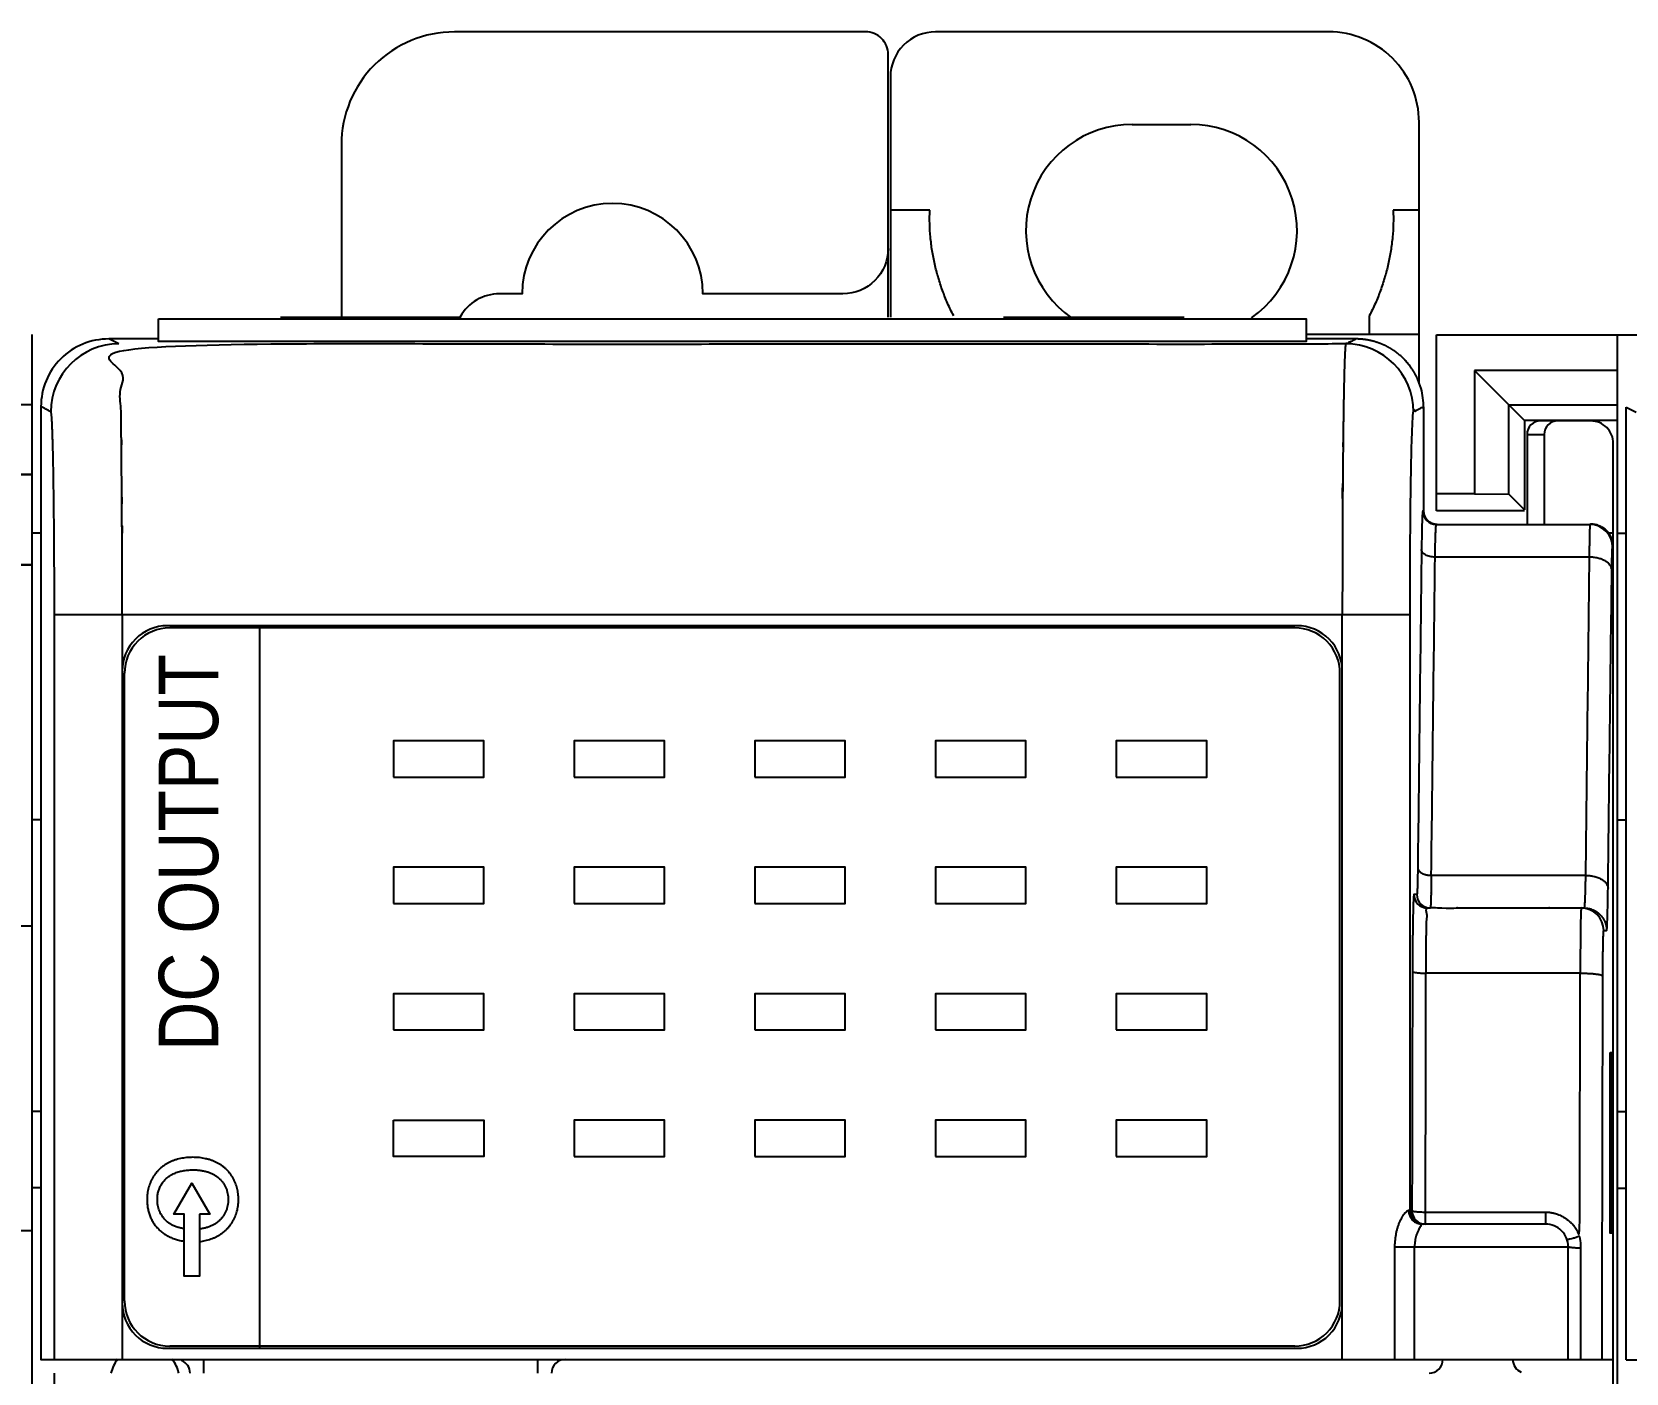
# Model space of a CAD drawing. Header units: inches. Extents: x -38 to 199, y -310 to 64.
# Drawn here: x 100.378 to 101.767, y 57.489 to 58.658 of the extents above; entities that cross this region are included whole.
import ezdxf

# ---------------------------------------------------------------- set-up
doc = ezdxf.new("R2010")
doc.units = ezdxf.units.IN
doc.header["$MEASUREMENT"] = 0
doc.layers.add('PLC', color=7, linetype='Continuous')
doc.styles.get("Standard").update_dxf_attribs({"font": 'arial.ttf'})

# ---------------------------------------------------------------- blocks, each defined once
blk = doc.blocks.new('24VPS')
at = {"layer": 'PLC', "color": 7, "linetype": 'Continuous'}
for p, q in [((179.4785, -64.77), (179.567, -64.77)), ((179.567, -64.77), (179.4785, -64.77)), ((179.567, -64.77), (179.4785, -64.77)), ((179.4785, -64.77), (179.567, -64.77)), ((179.567, -64.77), (179.567, -69.2188)), ((179.3899, -64.8488), (179.567, -64.8488)), ((179.3899, -64.8488), (179.567, -64.8488)), ((179.567, -64.8488), (179.4785, -64.8488)), ((179.567, -64.8488), (179.4785, -64.8488)), ((179.567, -65.1637), (179.3899, -65.1637)), ((179.567, -65.1637), (179.3899, -65.1637)), ((179.567, -65.1637), (179.3899, -65.1637)), ((179.567, -65.1637), (179.3899, -65.1637)), ((179.567, -65.4295), (179.3899, -65.4295)), ((179.567, -65.4295), (179.3899, -65.4295)), ((179.567, -65.4295), (179.3899, -65.4295)), ((179.567, -65.4295), (179.3899, -65.4295))]:
    blk.add_line(p, q, dxfattribs=at)

msp = doc.modelspace()

# ---------------------------------------------------------------- linework, layer by layer
at = {"linetype": 'Continuous'}
for p, q in [((101.3368, 58.5773), (101.38798, 58.5773)), ((100.64782, 58.55958), (100.64782, 58.40939)), ((101.16053, 58.50249), (101.12617, 58.50249)), ((101.5868, 58.50249), (101.56425, 58.50249)), ((100.59467, 58.40939), (100.75215, 58.40939)), ((101.22459, 58.40939), (101.38207, 58.40939)), ((101.54349, 58.41046), (101.54349, 58.39422)), ((100.45376, 58.38594), (100.44506, 58.39029)), ((100.48837, 58.39029), (100.44507, 58.39029)), ((101.5868, 58.39422), (101.48837, 58.39422)), ((101.60188, 58.24034), (101.60188, 58.39389)), ((101.60188, 58.39389), (101.8696, 58.39389)), ((101.75936, 58.39389), (101.75936, 53.79944)), ((101.63504, 58.3627), (101.63504, 58.25539)), ((101.63504, 58.3627), (101.67865, 58.31908)), ((101.75936, 58.3627), (101.63504, 58.3627)), ((101.66508, 58.25488), (101.66508, 58.33266)), ((101.75936, 58.33266), (101.66508, 58.33266)), ((101.76723, 57.50019), (101.76723, 58.3309)), ((101.76723, 58.3309), (101.77594, 58.32655)), ((101.67865, 58.31908), (101.67865, 58.2413)), ((101.75936, 58.31908), (101.67865, 58.31908)), ((101.68089, 58.30702), (101.68089, 58.22886)), ((101.63504, 58.25539), (101.60188, 58.25539)), ((101.63504, 58.25539), (101.66508, 58.25488)), ((101.66508, 58.25488), (101.67865, 58.2413)), ((101.67865, 58.24034), (101.60188, 58.24034)), ((100.38601, 58.221), (100.37813, 58.221)), ((101.75609, 58.221), (101.75215, 58.221)), ((101.76723, 58.22066), (101.75936, 58.22066)), ((101.57896, 58.14973), (100.39778, 58.14973)), ((100.45685, 58.14973), (100.45685, 57.50052)), ((101.5199, 57.50052), (101.51989, 58.14973)), ((100.45884, 57.5517), (100.45884, 58.09895)), ((100.38601, 57.971), (100.37813, 57.971)), ((101.76723, 57.97066), (101.75936, 57.97066)), ((100.37813, 57.71706), (100.38601, 57.71706)), ((101.75936, 57.71672), (101.76723, 57.71672)), ((100.38601, 57.65013), (100.37813, 57.65013)), ((101.76723, 57.64979), (101.75936, 57.64979)), ((101.58289, 57.50052), (101.58289, 57.59895)), ((101.71672, 57.50052), (101.71672, 57.59895)), ((101.47853, 57.51233), (100.49821, 57.51233)), ((100.52774, 57.50052), (100.52774, 57.48871)), ((100.81908, 57.48871), (100.81908, 57.50052)), ((101.76723, 57.50019), (103.13731, 57.50019))]:
    msp.add_line(p, q, dxfattribs=at)
msp.add_line((100.57661, 57.51037), (100.57661, 58.14029))
for points in [[(101.1242, 58.40939), (101.1242, 58.63832, 0.4142136), (101.10451, 58.658), (100.74624, 58.658, 0.4142136), (100.64782, 58.55958)], [(101.5868, 58.35244), (101.5868, 58.57926, 0.4142136), (101.50806, 58.658), (101.16554, 58.658, 0.4142136), (101.12617, 58.61863), (101.12617, 58.40939)], [(101.1242, 58.46903, -0.4142136), (101.08483, 58.42966), (100.96278, 58.42966, 1), (100.8053, 58.42966), (100.78561, 58.42966, 0.2714632), (100.75126, 58.40952)], [(101.7364, 58.31883), (101.6927, 58.31883, 0.4142136), (101.68089, 58.30702), (101.69594, 58.30702), (101.69594, 58.22886)], [(101.68089, 53.92178), (101.68089, 53.82395), (101.7364, 53.82395, 0.4142136), (101.75609, 53.84363), (101.75609, 58.29915, 0.4142136), (101.7364, 58.31883)], [(101.51987, 58.10075, 0.4154555), (101.4805, 58.14029), (100.49624, 58.14029, 0.4152599), (100.45687, 58.10078)], [(101.47853, 57.51233, 0.4142136), (101.5179, 57.5517), (101.5179, 58.09895, 0.4142136), (101.47853, 58.13832), (100.49821, 58.13832, 0.4142136), (100.45884, 58.09895)], [(101.56552, 57.59895), (101.71672, 57.59895, 0.4142136), (101.69703, 57.61863)], [(100.45687, 57.54989, 0.4153912), (100.49624, 57.51037), (101.4805, 57.51037, 0.4156552), (101.51987, 57.54993)]]:
    msp.add_lwpolyline(points, format="xyb", dxfattribs=at)
for points in [[(100.48837, 58.40795), (101.48837, 58.40795), (101.48837, 58.38813), (100.48837, 58.38813)], [(100.69309, 58.0084), (100.77183, 58.0084), (100.77183, 58.03989), (100.69309, 58.03989)], [(100.85058, 58.0084), (100.92932, 58.0084), (100.92932, 58.03989), (100.85058, 58.03989)], [(101.00806, 58.0084), (101.0868, 58.0084), (101.0868, 58.03989), (101.00806, 58.03989)], [(101.16554, 58.0084), (101.24428, 58.0084), (101.24428, 58.03989), (101.16554, 58.03989)], [(101.32302, 58.0084), (101.40176, 58.0084), (101.40176, 58.03989), (101.32302, 58.03989)], [(100.69309, 57.89816), (100.77183, 57.89816), (100.77183, 57.92966), (100.69309, 57.92966)], [(100.85058, 57.89816), (100.92932, 57.89816), (100.92932, 57.92966), (100.85058, 57.92966)], [(101.00806, 57.89816), (101.0868, 57.89816), (101.0868, 57.92966), (101.00806, 57.92966)], [(101.16554, 57.89816), (101.24428, 57.89816), (101.24428, 57.92966), (101.16554, 57.92966)], [(101.32302, 57.89816), (101.40176, 57.89816), (101.40176, 57.92966), (101.32302, 57.92966)], [(100.69309, 57.78793), (100.77183, 57.78793), (100.77183, 57.81942), (100.69309, 57.81942)], [(100.85058, 57.78793), (100.92932, 57.78793), (100.92932, 57.81942), (100.85058, 57.81942)], [(101.00806, 57.78793), (101.0868, 57.78793), (101.0868, 57.81942), (101.00806, 57.81942)], [(101.16554, 57.78793), (101.24428, 57.78793), (101.24428, 57.81942), (101.16554, 57.81942)], [(101.32302, 57.78793), (101.40176, 57.78793), (101.40176, 57.81942), (101.32302, 57.81942)], [(101.75334, 57.76824), (101.75471, 57.76824), (101.75471, 57.61076), (101.75334, 57.61076)], [(100.69309, 57.70918), (100.77183, 57.70918), (100.77183, 57.67769), (100.69309, 57.67769)], [(100.85058, 57.67769), (100.92932, 57.67769), (100.92932, 57.70918), (100.85058, 57.70918)], [(101.00806, 57.67769), (101.0868, 57.67769), (101.0868, 57.70918), (101.00806, 57.70918)], [(101.16554, 57.67769), (101.24428, 57.67769), (101.24428, 57.70918), (101.16554, 57.70918)], [(101.32302, 57.67769), (101.40176, 57.67769), (101.40176, 57.70918), (101.32302, 57.70918)]]:
    msp.add_lwpolyline(points, close=True, dxfattribs=at)
for points in [[(100.37813, 58.39422), (100.37813, 53.79977), (100.39782, 53.77974), (100.39782, 57.48871)], [(100.37813, 58.33299), (100.28385, 58.33299), (100.28385, 58.25522), (100.29743, 58.24164), (100.29743, 58.31942)], [(100.38601, 58.33124), (100.38601, 57.50052), (101.75609, 57.50052)]]:
    msp.add_lwpolyline(points, dxfattribs=at)
at = {"color": 7, "linetype": 'Continuous'}
msp.add_lwpolyline([(100.52408, 57.62729), (100.52408, 57.57318), (100.51085, 57.57318), (100.51085, 57.62729), (100.50181, 57.62729), (100.51746, 57.65441), (100.53312, 57.62729)], close=True, dxfattribs=at)
at = {"linetype": 'Continuous'}
for centre, radius, start, end in [((101.3368, 58.48478), 0.09252, 90, 235.17732), ((101.38798, 58.48478), 0.09252, 304.82253, 90), ((100.44506, 58.33124), 0.05905, 89.99406, 179.99628), ((100.45377, 58.32688), 0.05906, 90.01329, 179.99407), ((101.52297, 58.32688), 0.05906, 0.00521, 89.98641), ((101.60188, 58.24034), 0.01181, 180.00764, 269.98595), ((101.73573, 58.20884), 0.01969, 0.00708, 89.98561), ((101.5942, 57.90603), 0.01181, 179.99628, 269.9952), ((101.59672, 57.90603), 0.01181, 180.07853, 269.9991), ((101.72804, 57.87454), 0.01969, 0.00139, 89.92261), ((101.59078, 57.63035), 0.01172, 179.99226, 269.97929), ((101.59244, 57.63044), 0.01181, 179.99928, 269.99768), ((100.49821, 57.5517), 0.03937, 180, 270), ((100.47656, 57.48207), 0.03027, 141.84812, 167.31962), ((100.47656, 57.48207), 0.03027, 12.68038, 38.15188), ((100.50412, 57.48871), 0.01181, 0, 67.5), ((100.8427, 57.48871), 0.01181, 90, 180), ((101.59565, 57.50052), 0.01181, 270, 0), ((101.6803, 57.50052), 0.01181, 180, 247.5)]:
    msp.add_arc(centre, radius, start, end, dxfattribs=at)
msp.add_ellipse((101.70775, 58.30702), major_axis=(0.01181, 0), ratio=0.9998477, start_param=7.8539816, end_param=9.424778, dxfattribs=at)
for points, knots in [([(101.18134, 58.41045), (101.17944, 58.41405), (101.17593, 58.42134), (101.17144, 58.43257), (101.16771, 58.44398), (101.16471, 58.45552), (101.16245, 58.46718), (101.16048, 58.48281), (101.16018, 58.49465), (101.16053, 58.50249)], [0, 0, 0, 0, 0.1277078, 0.2543284, 0.3800262, 0.5049116, 0.6291772, 0.7530484, 1, 1, 1, 1]), ([(101.56425, 58.50249), (101.5646, 58.49465), (101.56431, 58.48281), (101.56234, 58.46718), (101.56009, 58.45552), (101.55708, 58.44398), (101.55334, 58.43257), (101.54885, 58.42134), (101.54533, 58.41405), (101.54343, 58.41046)], [0, 0, 0, 0, 0.2469443, 0.3708093, 0.4950729, 0.6199617, 0.7456644, 0.8722886, 1, 1, 1, 1]), ([(100.39778, 57.50052), (100.39778, 57.71693), (100.39778, 57.93333), (100.39778, 58.14973), (100.39778, 58.16119), (100.39775, 58.17824), (100.39765, 58.20073), (100.39755, 58.21696), (100.39742, 58.23256), (100.39727, 58.24737), (100.39709, 58.26125), (100.39689, 58.27407), (100.39668, 58.2857), (100.39647, 58.2946), (100.3963, 58.30104), (100.39617, 58.30535), (100.39603, 58.30928), (100.3959, 58.31283), (100.39576, 58.31599), (100.39562, 58.31876), (100.39547, 58.32113), (100.39535, 58.32284), (100.39524, 58.32401), (100.39517, 58.32473), (100.39509, 58.32535), (100.39502, 58.32586), (100.39495, 58.32626), (100.39488, 58.32657), (100.39481, 58.32677), (100.39475, 58.32687), (100.39471, 58.32689), (100.39181, 58.32834), (100.38891, 58.32979), (100.38601, 58.33124)], [0, 0, 0, 0, 1, 1, 1, 1.193908, 1.2885911, 1.3804764, 1.4687385, 1.5525594, 1.6311291, 1.7036732, 1.7695148, 1.8280111, 1.8543371, 1.8786347, 1.9008436, 1.9209083, 1.9387861, 1.9544366, 1.9678195, 1.9788964, 1.9835625, 1.9876456, 1.9911449, 1.9940605, 1.9963934, 1.9981474, 1.9993341, 2, 2, 2, 3, 3, 3, 3]), ([(101.59073, 58.24067), (101.59051, 58.24056), (101.59029, 58.24045), (101.59007, 58.24034), (101.59005, 58.24033), (101.59002, 58.24026), (101.58998, 58.24014), (101.58994, 58.23994), (101.5899, 58.23968), (101.58986, 58.23935), (101.58982, 58.23894), (101.58979, 58.23847), (101.58973, 58.23771), (101.58966, 58.23659), (101.58959, 58.23504), (101.58952, 58.23324), (101.58944, 58.23118), (101.58937, 58.22888), (101.58931, 58.22634), (101.58924, 58.22357), (101.58916, 58.21945), (101.58906, 58.21381), (101.589, 58.20917), (101.58897, 58.20673), (101.58787, 58.11425), (101.58678, 58.02178), (101.58568, 57.92931), (101.58566, 57.92761), (101.58562, 57.92437), (101.58554, 57.91979), (101.58546, 57.91633), (101.5854, 57.91387), (101.58535, 57.91227), (101.5853, 57.91085), (101.58525, 57.9096), (101.5852, 57.90854), (101.58514, 57.90767), (101.5851, 57.90706), (101.58506, 57.90667), (101.58503, 57.90645), (101.585, 57.90627), (101.58497, 57.90615), (101.58495, 57.90607), (101.58493, 57.90604), (101.58491, 57.90604), (101.58407, 57.90604), (101.58323, 57.90604), (101.58239, 57.90604), (101.58238, 57.90604), (101.58235, 57.90601), (101.58231, 57.9059), (101.58225, 57.90567), (101.5822, 57.90528), (101.58214, 57.90473), (101.58208, 57.90404), (101.58202, 57.90318), (101.58197, 57.90218), (101.58191, 57.90103), (101.58185, 57.89973), (101.58178, 57.89772), (101.58169, 57.89486), (101.58159, 57.89103), (101.5815, 57.88669), (101.58141, 57.88189), (101.58133, 57.87666), (101.58126, 57.87105), (101.5812, 57.86509), (101.58115, 57.85884), (101.58109, 57.85007), (101.58107, 57.84339), (101.58106, 57.83888), (101.58091, 57.7694), (101.58077, 57.69992), (101.58063, 57.63044), (101.57969, 57.63044), (101.57876, 57.63044), (101.57782, 57.63044), (101.5776, 57.63044), (101.57707, 57.63028), (101.57628, 57.62981), (101.57536, 57.62905), (101.57435, 57.62802), (101.57326, 57.62671), (101.57214, 57.6251), (101.57104, 57.62321), (101.56997, 57.62107), (101.56898, 57.61871), (101.56809, 57.61617), (101.56732, 57.61349), (101.56647, 57.60973), (101.56578, 57.60487), (101.56556, 57.60092), (101.56552, 57.59894), (101.56552, 57.56613), (101.56552, 57.53333), (101.56552, 57.50052)], [0, 0, 0, 0, 1, 1, 1, 1.0020301, 1.0059334, 1.0118392, 1.0197735, 1.0297417, 1.0417424, 1.0557716, 1.0718237, 1.10995, 1.1559611, 1.2096718, 1.2708951, 1.3394306, 1.4150262, 1.497417, 1.5863374, 1.7824546, 2, 2, 2, 3, 3, 3, 3.2190388, 3.4165926, 3.5890767, 3.6649496, 3.7335865, 3.794768, 3.8482754, 3.8938919, 3.9314501, 3.9608602, 3.9724864, 3.9820496, 3.9895461, 3.9949811, 3.9983902, 4, 4, 4, 5, 5, 5, 5.000536, 5.0015219, 5.0051372, 5.0110236, 5.0191903, 5.0296302, 5.0423316, 5.0572803, 5.0744473, 5.0937897, 5.1152636, 5.1644301, 5.2215869, 5.2862608, 5.3578859, 5.4358925, 5.5196673, 5.6085449, 5.7018554, 5.798836, 6, 6, 6, 7, 7, 7, 8, 8, 8, 8.0192449, 8.0452269, 8.0786889, 8.1197572, 8.1682052, 8.2237986, 8.2861552, 8.3542846, 8.4270805, 8.5035371, 8.5828805, 8.664358, 8.8310291, 9, 9, 9, 10, 10, 10, 10]), ([(101.73509, 58.20009), (101.73399, 58.10762), (101.73289, 58.01514), (101.7318, 57.92267), (101.68703, 57.92267), (101.64226, 57.92267), (101.59749, 57.92267), (101.59859, 58.01514), (101.59968, 58.10762), (101.60078, 58.20009), (101.60081, 58.20215), (101.60087, 58.20608), (101.60098, 58.21163), (101.60109, 58.21584), (101.60118, 58.21883), (101.60125, 58.22078), (101.60133, 58.22252), (101.6014, 58.22405), (101.60147, 58.22536), (101.60155, 58.22644), (101.60162, 58.2272), (101.60167, 58.22769), (101.60171, 58.22797), (101.60175, 58.22819), (101.60179, 58.22836), (101.60183, 58.22847), (101.60186, 58.22852), (101.60188, 58.22853), (101.6465, 58.22853), (101.69112, 58.22853), (101.73574, 58.22853), (101.73573, 58.22853), (101.73572, 58.22851), (101.7357, 58.22846), (101.73568, 58.22836), (101.73566, 58.22819), (101.73564, 58.22797), (101.73562, 58.22769), (101.73559, 58.22735), (101.73557, 58.22695), (101.73554, 58.2263), (101.7355, 58.22536), (101.73545, 58.22405), (101.73541, 58.22252), (101.73537, 58.22078), (101.73533, 58.21883), (101.73529, 58.21668), (101.73525, 58.21434), (101.7352, 58.21085), (101.73514, 58.20608), (101.73511, 58.20215), (101.73509, 58.20009), (101.69032, 58.20009), (101.64555, 58.20009), (101.60078, 58.20009)], [0, 0, 0, 0, 1, 1, 1, 2, 2, 2, 3, 3, 3, 3.2171535, 3.4132376, 3.5847512, 3.6603498, 3.7288598, 3.7900665, 3.8437558, 3.8897156, 3.9277817, 3.9578657, 3.969892, 3.9798983, 3.9878818, 3.9938489, 3.9978336, 4, 4, 4, 5, 5, 5, 5.0007009, 5.0018641, 5.0056899, 5.0115564, 5.0194693, 5.0294235, 5.0414109, 5.055422, 5.0714464, 5.1094925, 5.1554559, 5.2091687, 5.2704159, 5.3389814, 5.4146485, 5.4971993, 5.5863335, 5.7826224, 6, 6, 6, 7, 7, 7, 7]), ([(101.60078, 58.20009), (101.60002, 58.2001), (101.59851, 58.20019), (101.59633, 58.20057), (101.59431, 58.20118), (101.59252, 58.20199), (101.59104, 58.20298), (101.5899, 58.20412), (101.58917, 58.20538), (101.58898, 58.20629), (101.58897, 58.20673)], [0, 0, 0, 0, 0.1553851, 0.3075114, 0.4518483, 0.5854785, 0.7065063, 0.8145202, 0.9110594, 1, 1, 1, 1]), ([(101.74628, 57.50052), (101.7465, 57.61199), (101.74673, 57.72347), (101.74695, 57.83494), (101.74695, 57.83759), (101.74697, 57.84276), (101.74702, 57.84911), (101.74707, 57.85391), (101.74711, 57.85722), (101.74716, 57.8603), (101.74721, 57.86313), (101.74726, 57.86569), (101.74732, 57.86794), (101.74737, 57.86963), (101.74742, 57.87082), (101.74745, 57.87159), (101.74748, 57.87227), (101.74752, 57.87286), (101.74755, 57.87336), (101.74759, 57.87377), (101.74762, 57.87409), (101.74765, 57.87432), (101.74768, 57.87446), (101.74771, 57.87452), (101.74773, 57.87454), (101.74773, 57.87454), (101.74857, 57.87454), (101.74942, 57.87454), (101.75026, 57.87454), (101.75038, 57.87537), (101.7505, 57.8762), (101.75061, 57.87704), (101.75067, 57.87777), (101.75076, 57.87946), (101.75094, 57.8837), (101.75113, 57.89051), (101.75133, 57.90034), (101.75143, 57.90763), (101.75148, 57.9116), (101.75258, 58.00408), (101.75367, 58.09655), (101.75477, 58.18902), (101.75479, 58.19046), (101.75482, 58.1932), (101.75489, 58.19707), (101.75495, 58.2), (101.75501, 58.20209), (101.75505, 58.20345), (101.75509, 58.20466), (101.75513, 58.20572), (101.75518, 58.20663), (101.75522, 58.20739), (101.75526, 58.20792), (101.7553, 58.20826), (101.75532, 58.20846), (101.75534, 58.20861), (101.75537, 58.20873), (101.75539, 58.2088), (101.75541, 58.20884), (101.75542, 58.20885), (101.75564, 58.20896), (101.75586, 58.20907), (101.75609, 58.20918)], [0, 0, 0, 0, 1, 1, 1, 1.2009644, 1.3914564, 1.4804065, 1.5641721, 1.6421483, 1.7137302, 1.7783365, 1.8354828, 1.8847104, 1.9062118, 1.925562, 1.9427133, 1.9576441, 1.9703375, 1.9807776, 1.9889503, 1.9948459, 1.9984714, 1.9994617, 2, 2, 2, 3, 3, 3, 4, 4, 4, 4.0638493, 4.1468918, 4.3676748, 4.655358, 5, 5, 5, 6, 6, 6, 6.2172349, 6.4134, 6.5849864, 6.6606147, 6.7291489, 6.7903733, 6.8440727, 6.8900337, 6.9280913, 6.958156, 6.9701672, 6.9801534, 6.9881097, 6.9940377, 6.9979596, 7, 7, 7, 8, 8, 8, 8]), ([(101.75477, 58.18902), (101.75475, 58.18975), (101.75443, 58.19126), (101.75322, 58.19336), (101.75133, 58.19526), (101.74886, 58.19692), (101.74588, 58.19827), (101.74251, 58.19929), (101.73887, 58.19992), (101.73636, 58.20008), (101.73509, 58.20009)], [0, 0, 0, 0, 0.0889153, 0.1853801, 0.2932949, 0.4142541, 0.547907, 0.692338, 0.8445762, 1, 1, 1, 1]), ([(101.7318, 57.92267), (101.73177, 57.92059), (101.7317, 57.91663), (101.73157, 57.91104), (101.73145, 57.9068), (101.73135, 57.9038), (101.73127, 57.90184), (101.73119, 57.9001), (101.73111, 57.89858), (101.73103, 57.89729), (101.73094, 57.89622), (101.73086, 57.89538), (101.73078, 57.89483), (101.73072, 57.89451), (101.73067, 57.89436), (101.73064, 57.89427), (101.73059, 57.89422), (101.73058, 57.89422)], [0, 0, 0, 0, 0.2188455, 0.4162373, 0.5885876, 0.6644055, 0.7329965, 0.794142, 0.8476247, 0.8932294, 0.930792, 0.9602298, 0.981482, 0.9890344, 0.9945535, 0.9981031, 1, 1, 1, 1]), ([(101.7318, 57.92267), (101.73307, 57.92266), (101.73558, 57.9225), (101.73922, 57.92187), (101.74259, 57.92085), (101.74556, 57.9195), (101.74804, 57.91784), (101.74993, 57.91594), (101.75114, 57.91384), (101.75146, 57.91233), (101.75148, 57.9116)], [0, 0, 0, 0, 0.1553885, 0.3075213, 0.4518585, 0.5854848, 0.7065101, 0.8145223, 0.91106, 1, 1, 1, 1]), ([(101.72805, 57.89422), (101.72798, 57.89333), (101.7279, 57.89243), (101.72783, 57.89153), (101.72778, 57.89042), (101.7277, 57.8878), (101.72761, 57.88329), (101.72752, 57.87765), (101.72741, 57.86824), (101.72731, 57.85471), (101.72728, 57.84341), (101.72727, 57.8374), (101.68247, 57.8374), (101.63767, 57.8374), (101.59287, 57.8374)], [0, 0, 0, 0, 1, 1, 1, 1.061297, 1.1452556, 1.2502076, 1.373862, 1.6668768, 2, 2, 2, 3, 3, 3, 3]), ([(101.58106, 57.83888), (101.58107, 57.83883), (101.58114, 57.83871), (101.58134, 57.83858), (101.58164, 57.83844), (101.58204, 57.83831), (101.58255, 57.83818), (101.5834, 57.83801), (101.58469, 57.83782), (101.58645, 57.83764), (101.58921, 57.83746), (101.59138, 57.83741), (101.59287, 57.8374)], [0, 0, 0, 0, 0.0134114, 0.0328323, 0.0598512, 0.0949007, 0.1380015, 0.1888393, 0.3119964, 0.4603997, 0.6288581, 1, 1, 1, 1]), ([(101.72727, 57.8374), (101.72853, 57.8374), (101.73102, 57.83736), (101.73463, 57.83722), (101.73796, 57.837), (101.74051, 57.83675), (101.74231, 57.8365), (101.74346, 57.83631), (101.74446, 57.83611), (101.7453, 57.83589), (101.74597, 57.83567), (101.74642, 57.83547), (101.74668, 57.8353), (101.74685, 57.83516), (101.74694, 57.83503), (101.74695, 57.83494)], [0, 0, 0, 0, 0.1886072, 0.3709652, 0.5393041, 0.6876789, 0.752718, 0.8109281, 0.8618281, 0.9049698, 0.9400457, 0.967092, 0.9777276, 0.9865836, 1, 1, 1, 1]), ([(101.57782, 57.63044), (101.57782, 57.62891), (101.57842, 57.62582), (101.58099, 57.62189), (101.58484, 57.61925), (101.5879, 57.61863), (101.5894, 57.61863)], [0, 0, 0, 0, 0.2522051, 0.5030596, 0.7521802, 1, 1, 1, 1]), ([(101.58063, 57.63044), (101.58063, 57.6304), (101.58071, 57.63029), (101.58091, 57.63017), (101.58121, 57.63005), (101.58161, 57.62994), (101.58212, 57.62983), (101.58297, 57.62967), (101.58426, 57.62951), (101.58601, 57.62935), (101.58802, 57.62923), (101.59019, 57.62916), (101.59168, 57.62914), (101.59244, 57.62914)], [0, 0, 0, 0, 0.01224, 0.0309216, 0.0574889, 0.0922797, 0.135262, 0.1860845, 0.3094353, 0.4582456, 0.627302, 0.8105464, 1, 1, 1, 1]), ([(101.59244, 57.61863), (101.59244, 57.62214), (101.59244, 57.62564), (101.59244, 57.62914), (101.6273, 57.62914), (101.66217, 57.62914), (101.69703, 57.62914), (101.69703, 57.62564), (101.69703, 57.62214), (101.69703, 57.61863), (101.66116, 57.61863), (101.62528, 57.61863), (101.58941, 57.61863), (101.58879, 57.61766), (101.58817, 57.61668), (101.58754, 57.6157), (101.58696, 57.61473), (101.58575, 57.61245), (101.58454, 57.60931), (101.58374, 57.60638), (101.58328, 57.60397), (101.58299, 57.60148), (101.58291, 57.59979), (101.5829, 57.59895)], [0, 0, 0, 0, 1, 1, 1, 2, 2, 2, 3, 3, 3, 4, 4, 4, 5, 5, 5, 5.1942189, 5.4383364, 5.5728262, 5.7126291, 5.8557454, 6, 6, 6, 6]), ([(101.72679, 57.60797), (101.72575, 57.60761), (101.72374, 57.60695), (101.72092, 57.60613), (101.71882, 57.60561), (101.71744, 57.60534), (101.71687, 57.60526), (101.71662, 57.60524), (101.71648, 57.60523), (101.71625, 57.60522), (101.71598, 57.60523), (101.71582, 57.60526), (101.71571, 57.6053), (101.71565, 57.60535), (101.71563, 57.60539)], [0, 0, 0, 0, 0.3139677, 0.6011481, 0.835606, 0.9274911, 1, 1, 1, 1.3850527, 1.6750396, 1.7853065, 1.8739356, 2, 2, 2, 2]), ([(101.7278, 57.50052), (101.72783, 57.53291), (101.72785, 57.56529), (101.72787, 57.59767), (101.72787, 57.59854), (101.72778, 57.60199), (101.72734, 57.60543), (101.72679, 57.60797)], [0, 0, 0, 0, 1, 1, 1, 1.2501266, 2, 2, 2, 2]), ([(101.72787, 57.59767), (101.72714, 57.59768), (101.7257, 57.5977), (101.72362, 57.59778), (101.72171, 57.5979), (101.72026, 57.59803), (101.71925, 57.59816), (101.7186, 57.59825), (101.71805, 57.59836), (101.71759, 57.59846), (101.71722, 57.59858), (101.71698, 57.59868), (101.71684, 57.59876), (101.71676, 57.59883), (101.71672, 57.5989), (101.71672, 57.59895)], [0, 0, 0, 0, 0.1933596, 0.3792575, 0.5497546, 0.6982888, 0.7628865, 0.8203146, 0.8700599, 0.9117897, 0.9453625, 0.970767, 0.9805075, 0.988421, 1, 1, 1, 1])]:
    msp.add_open_spline(points, degree=3, knots=knots, dxfattribs=at)
for points, weights, degree, knots in [([(100.45683, 58.14973), (100.45683, 58.17363), (100.45678, 58.19753), (100.45668, 58.22143), (100.45663, 58.23116), (100.45658, 58.24088), (100.45653, 58.2506), (100.45653, 58.25096), (100.45652, 58.25132), (100.45652, 58.25169), (100.45643, 58.26656), (100.45631, 58.28144), (100.45616, 58.29631), (100.45613, 58.29898), (100.4561, 58.30165), (100.45607, 58.30432), (100.456, 58.31034), (100.45589, 58.31912), (100.45572, 58.3305), (100.4556, 58.33829), (100.45546, 58.34555), (100.45532, 58.35226), (100.45518, 58.35839), (100.45504, 58.36394), (100.45489, 58.36889), (100.45474, 58.37323), (100.4546, 58.37644), (100.45449, 58.3787), (100.45441, 58.38016), (100.45433, 58.38145), (100.45425, 58.38257), (100.45417, 58.38354), (100.45409, 58.38434), (100.45401, 58.38497), (100.45395, 58.3854), (100.45389, 58.38566), (100.45385, 58.38579), (100.45381, 58.38588), (100.45378, 58.38593), (100.45376, 58.38594), (100.81017, 58.38594), (101.16657, 58.38594), (101.52298, 58.38594), (101.52588, 58.38739), (101.52878, 58.38884), (101.53168, 58.39029)], [1, 0.999998569664, 0.999998569664, 1, 1, 1, 1, 1, 1, 1, 0.999998714601, 0.999998714601, 1, 1, 1, 1, 1, 1, 1, 1, 1, 1, 1, 1, 1, 1, 1, 1, 1, 1, 1, 1, 1, 1, 1, 1, 1, 1, 1, 1, 1, 1, 1, 1, 1, 1], 3, [0, 0, 0, 0, 0.004143, 0.004143, 0.004143, 1.004143, 1.004143, 1.004143, 2.004143, 2.004143, 2.004143, 2.0080704, 2.0080704, 2.0080704, 3.0080704, 3.0080704, 3.0080704, 3.2289189, 3.3305904, 3.4260226, 3.5149537, 3.5971511, 3.6723828, 3.7404182, 3.8010637, 3.8541719, 3.8995989, 3.9193873, 3.9372021, 3.9530311, 3.9668686, 3.9787096, 3.9885504, 3.9963891, 4.0022284, 4.0044031, 4.0060877, 4.0072962, 4.0080704, 4.0080704, 4.0080704, 5.0080704, 5.0080704, 5.0080704, 6.0080704, 6.0080704, 6.0080704, 6.0080704]), ([(101.57896, 57.63044), (101.57896, 57.80354), (101.57896, 57.97664), (101.57896, 58.14973), (101.57896, 58.16119), (101.57899, 58.17824), (101.57909, 58.20072), (101.57919, 58.21696), (101.57932, 58.23256), (101.57947, 58.24737), (101.57965, 58.26125), (101.57985, 58.27407), (101.58007, 58.2857), (101.58027, 58.2946), (101.58045, 58.30104), (101.58058, 58.30534), (101.58071, 58.30928), (101.58085, 58.31283), (101.58098, 58.31599), (101.58113, 58.31876), (101.58127, 58.32113), (101.58139, 58.32284), (101.5815, 58.32401), (101.58157, 58.32473), (101.58165, 58.32535), (101.58172, 58.32586), (101.58179, 58.32626), (101.58186, 58.32657), (101.58193, 58.32677), (101.58199, 58.32687), (101.58203, 58.32689), (101.58493, 58.32834), (101.58783, 58.32979), (101.59073, 58.33124), (101.59073, 58.33851), (101.58941, 58.34565), (101.5868, 58.35244), (101.57773, 58.376), (101.55692, 58.39029), (101.53168, 58.39029), (101.51724, 58.39029), (101.50281, 58.39029), (101.48837, 58.39029)], [1, 1, 1, 1, 1, 1, 1, 1, 1, 1, 1, 1, 1, 1, 1, 1, 1, 1, 1, 1, 1, 1, 1, 1, 1, 1, 1, 1, 1, 1, 1, 1, 1, 1, 0.988796441353, 0.988796441353, 1, 0.882904222932, 0.882904222932, 1, 1, 1, 1], 3, [0, 0, 0, 0, 1, 1, 1, 1.1939064, 1.2885859, 1.3804687, 1.4687313, 1.5525556, 1.6311285, 1.7036749, 1.7695163, 1.8280101, 1.8543355, 1.8786334, 1.9008442, 1.9209127, 1.9387951, 1.9544495, 1.9678345, 1.9789102, 1.9835747, 1.9876556, 1.9911527, 1.9940659, 1.9963967, 1.9981489, 1.9993345, 2, 2, 2, 3, 3, 3, 3.3671797, 3.3671797, 3.3671797, 4.570644, 4.570644, 4.570644, 5.570644, 5.570644, 5.570644, 5.570644]), ([(101.52298, 58.38594), (101.52297, 58.38593), (101.52293, 58.38588), (101.52289, 58.38579), (101.52285, 58.38566), (101.5228, 58.3854), (101.52273, 58.38497), (101.52265, 58.38434), (101.52257, 58.38354), (101.52249, 58.38257), (101.52241, 58.38144), (101.52233, 58.38015), (101.52225, 58.3787), (101.52214, 58.37644), (101.522, 58.37322), (101.52185, 58.36888), (101.5217, 58.36393), (101.52156, 58.35837), (101.52142, 58.35223), (101.52128, 58.34552), (101.52114, 58.33826), (101.52102, 58.33046), (101.52085, 58.31907), (101.52074, 58.31029), (101.52067, 58.30427), (101.52064, 58.30162), (101.52061, 58.29897), (101.52058, 58.29631), (101.52048, 58.28584), (101.52038, 58.27536), (101.52031, 58.26488), (101.52028, 58.26048), (101.52025, 58.25608), (101.52022, 58.25169), (101.52001, 58.2177), (101.51991, 58.18371), (101.51991, 58.14973)], [1, 1, 1, 1, 1, 1, 1, 1, 1, 1, 1, 1, 1, 1, 1, 1, 1, 1, 1, 1, 1, 1, 1, 1, 1, 1, 1, 1, 0.999999189668, 0.999999189668, 1, 1, 1, 1, 0.999996833505, 0.999996833505, 1], 3, [0, 0, 0, 0, 0.000774, 0.0019824, 0.0036669, 0.0058416, 0.0116809, 0.0195197, 0.0293607, 0.041202, 0.0550399, 0.0708694, 0.0886848, 0.1084739, 0.1539022, 0.2070118, 0.2676588, 0.3356956, 0.4109284, 0.4931263, 0.5820574, 0.677489, 0.7791588, 1, 1, 1, 2, 2, 2, 2.0031183, 2.0031183, 2.0031183, 3.0031183, 3.0031183, 3.0031183, 3.0092826, 3.0092826, 3.0092826, 3.0092826]), ([(101.59073, 58.33124), (101.59073, 58.28596), (101.59073, 58.24067), (101.59073, 58.22886), (101.60254, 58.22886)], [1, 1, 1, 0.707160625104, 1], 2, [0, 0, 0, 1, 1, 2.570644, 2.570644, 2.570644]), ([(101.75609, 58.20918), (101.75609, 58.21575), (101.75215, 58.221), (101.74624, 58.22886), (101.7364, 58.22886), (101.73607, 58.2287), (101.73574, 58.22853)], [1, 0.948642640571, 1, 0.894518714626, 1, 1, 1], 2, [0, 0, 0, 0.6437582, 0.6437582, 1.570644, 1.570644, 2.570644, 2.570644, 2.570644]), ([(101.58568, 57.92931), (101.58569, 57.92887), (101.58588, 57.92796), (101.58661, 57.9267), (101.58774, 57.92556), (101.58923, 57.92457), (101.59101, 57.92376), (101.59304, 57.92315), (101.59522, 57.92277), (101.59673, 57.92267), (101.59749, 57.92267), (101.59744, 57.9176), (101.59738, 57.91252), (101.59728, 57.90745), (101.59719, 57.90417), (101.59711, 57.90089), (101.59702, 57.89761), (101.59692, 57.89648), (101.59682, 57.89535), (101.59672, 57.89422)], [1, 1, 1, 1, 1, 1, 1, 1, 1, 1, 1, 0.999992348528, 0.999992348528, 1, 1, 1, 1, 1, 1, 1], 3, [0, 0, 0, 0, 0.0889129, 0.1853735, 0.2932878, 0.414248, 0.5479021, 0.692335, 0.8445755, 1, 1, 1, 1.0095822, 1.0095822, 1.0095822, 2.0095822, 2.0095822, 2.0095822, 3.0095822, 3.0095822, 3.0095822, 3.0095822]), ([(101.59244, 57.62914), (101.59258, 57.69856), (101.59272, 57.76798), (101.59287, 57.8374), (101.59288, 57.84122), (101.59291, 57.84864), (101.59299, 57.85774), (101.59307, 57.86462), (101.59314, 57.86937), (101.59322, 57.8738), (101.59331, 57.87786), (101.5934, 57.88153), (101.5935, 57.88477), (101.59359, 57.88719), (101.59366, 57.88889), (101.59372, 57.88999), (101.59378, 57.89096), (101.59383, 57.89181), (101.59389, 57.89253), (101.59395, 57.89312), (101.59401, 57.89359), (101.59406, 57.89392), (101.59411, 57.89411), (101.59416, 57.8942), (101.59419, 57.89422), (101.5942, 57.89422), (101.63966, 57.89422), (101.68512, 57.89422), (101.73058, 57.89422), (101.74211, 57.89422), (101.75026, 57.88607), (101.75026, 57.87454)], [1, 1, 1, 1, 1, 1, 1, 1, 1, 1, 1, 1, 1, 1, 1, 1, 1, 1, 1, 1, 1, 1, 1, 1, 1, 1, 1, 1, 1, 0.804738519574, 0.804738519574, 1], 3, [0, 0, 0, 0, 1, 1, 1, 1.2011001, 1.3913273, 1.480187, 1.5639497, 1.6419447, 1.7135584, 1.7782219, 1.8353698, 1.8845281, 1.9059993, 1.9253409, 1.9425095, 1.957463, 1.9701713, 1.9806212, 1.9888027, 1.9947124, 1.9983692, 1.9993943, 2, 2, 2, 3, 3, 3, 4.5707935, 4.5707935, 4.5707935, 4.5707935]), ([(101.69703, 57.62914), (101.69781, 57.62914), (101.70091, 57.62901), (101.70399, 57.62839), (101.7062, 57.62767), (101.70934, 57.62667), (101.71533, 57.62365), (101.72019, 57.61904), (101.72219, 57.61643), (101.72416, 57.61386), (101.72571, 57.61101), (101.72679, 57.60797), (101.72695, 57.68444), (101.72711, 57.76092), (101.72727, 57.8374)], [1, 1, 1, 1, 1, 1, 1, 1, 1, 0.992021920075, 0.992021920075, 1, 1, 1, 1], 3, [0, 0, 0, 0, 0.2497477, 1, 1, 1, 1.500394, 2, 2, 2, 2.3097233, 2.3097233, 2.3097233, 3.3097233, 3.3097233, 3.3097233, 3.3097233])]:
    msp.add_rational_spline(points, weights, degree=degree, knots=knots, dxfattribs=at)
at = {"color": 7, "linetype": 'Continuous'}
for points, knots in [([(100.52408, 57.60343), (100.52408, 57.60343), (100.52408, 57.60343), (100.52409, 57.60343), (100.52417, 57.60344), (100.52508, 57.60354), (100.5268, 57.60377), (100.52922, 57.60426), (100.53161, 57.60488), (100.53397, 57.60565), (100.5363, 57.60653), (100.53857, 57.60757), (100.54078, 57.60873), (100.54287, 57.61004), (100.54486, 57.61146), (100.5467, 57.61304), (100.54845, 57.61472), (100.55007, 57.61654), (100.55157, 57.61849), (100.55293, 57.62056), (100.55416, 57.62273), (100.55522, 57.62499), (100.55613, 57.62732), (100.55688, 57.62972), (100.55745, 57.6322), (100.55785, 57.63475), (100.55811, 57.63736), (100.55814, 57.63913), (100.55815, 57.64002), (100.55813, 57.64085), (100.5581, 57.6425), (100.55788, 57.64495), (100.5575, 57.64735), (100.557, 57.64972), (100.55632, 57.65204), (100.5555, 57.65432), (100.55452, 57.65655), (100.55343, 57.65874), (100.55218, 57.66085), (100.55077, 57.66283), (100.54923, 57.6647), (100.54755, 57.66645), (100.54571, 57.66806), (100.54375, 57.66955), (100.54164, 57.67092), (100.53941, 57.67217), (100.53706, 57.67326), (100.53463, 57.67424), (100.53212, 57.67504), (100.52953, 57.67571), (100.52687, 57.67622), (100.52413, 57.6766), (100.52132, 57.67682), (100.51941, 57.67685), (100.51844, 57.67686), (100.51749, 57.67685), (100.51562, 57.67681), (100.51284, 57.67662), (100.51015, 57.67625), (100.50752, 57.67578), (100.50497, 57.67513), (100.5025, 57.67436), (100.5001, 57.67345), (100.4978, 57.6724), (100.49558, 57.67121), (100.49348, 57.6699), (100.49152, 57.66844), (100.48966, 57.66688), (100.48796, 57.66517), (100.48637, 57.66334), (100.4849, 57.66139), (100.48357, 57.65931), (100.48238, 57.65714), (100.48132, 57.6549), (100.48046, 57.65259), (100.47973, 57.65021), (100.47918, 57.64777), (100.47877, 57.64526), (100.47853, 57.64269), (100.4785, 57.64094), (100.47849, 57.64007), (100.47852, 57.63874), (100.47858, 57.63614), (100.47911, 57.63233), (100.47994, 57.6287), (100.48113, 57.62526), (100.48267, 57.62202), (100.48454, 57.61895), (100.48677, 57.6161), (100.48929, 57.61341), (100.49215, 57.61101), (100.49525, 57.60889), (100.49864, 57.60713), (100.50228, 57.60569), (100.50618, 57.60455), (100.50907, 57.60399), (100.51065, 57.60376), (100.51083, 57.60373), (100.51084, 57.60373), (100.51084, 57.60373), (100.51085, 57.60373)], [0, 0, 0, 0, 1, 1, 1, 1.0046534, 1.0496584, 1.094253, 1.1391412, 1.1839282, 1.2289349, 1.2745111, 1.3198167, 1.3646738, 1.4085224, 1.4525566, 1.4964515, 1.5406148, 1.5850798, 1.6300716, 1.6754228, 1.7206052, 1.7657136, 1.8112216, 1.8572772, 1.9038442, 1.9514548, 2, 2, 2, 2.0409166, 2.0812057, 2.1210439, 2.1608009, 2.2004401, 2.2401411, 2.2799801, 2.3203316, 2.3607922, 2.4005787, 2.4403422, 2.4801115, 2.5199546, 2.5604435, 2.6016338, 2.6437395, 2.6863895, 2.7292975, 2.772543, 2.8163737, 2.8608885, 2.9060379, 2.9524404, 3, 3, 3, 3.0466663, 3.0921615, 3.1366493, 3.1804482, 3.2232931, 3.2657809, 3.3074907, 3.3492411, 3.3902969, 3.4309632, 3.4708836, 3.5103118, 3.5499668, 3.589534, 3.6294023, 3.6699902, 3.7107195, 3.7509746, 3.7915504, 3.8320325, 3.8730923, 3.9144132, 3.956901, 4, 4, 4, 4.0744523, 4.1457068, 4.2149189, 4.2825492, 4.3490953, 4.4158713, 4.4831743, 4.5520275, 4.6217101, 4.6915814, 4.7624122, 4.8353066, 4.9107015, 4.9894538, 5, 5, 5, 6, 6, 6, 6]), ([(100.51085, 57.6147), (100.51084, 57.6147), (100.51084, 57.6147), (100.51084, 57.6147), (100.50986, 57.61483), (100.50778, 57.61519), (100.50473, 57.61597), (100.50179, 57.61706), (100.49914, 57.61837), (100.4968, 57.61992), (100.49481, 57.62175), (100.49308, 57.62372), (100.49159, 57.6258), (100.4903, 57.62795), (100.48924, 57.6302), (100.48845, 57.63256), (100.48788, 57.635), (100.4875, 57.63753), (100.48747, 57.63926), (100.48745, 57.64013), (100.48746, 57.64075), (100.48749, 57.64197), (100.48766, 57.64378), (100.48798, 57.64554), (100.4884, 57.64726), (100.48892, 57.64893), (100.4896, 57.65055), (100.49037, 57.65213), (100.49128, 57.65365), (100.49228, 57.65511), (100.49339, 57.65648), (100.4946, 57.65776), (100.49588, 57.65897), (100.4973, 57.66005), (100.49879, 57.66106), (100.50038, 57.66199), (100.50208, 57.66281), (100.50386, 57.66354), (100.50571, 57.66418), (100.50764, 57.6647), (100.50964, 57.66516), (100.51172, 57.6655), (100.51387, 57.66572), (100.51609, 57.66589), (100.5176, 57.6659), (100.51837, 57.66591), (100.51956, 57.66589), (100.52188, 57.66586), (100.52527, 57.66551), (100.52845, 57.66493), (100.53143, 57.66416), (100.53417, 57.6631), (100.53674, 57.66187), (100.53906, 57.66035), (100.54118, 57.65865), (100.54305, 57.65675), (100.54471, 57.65474), (100.54607, 57.65257), (100.54724, 57.6503), (100.5481, 57.64789), (100.54874, 57.64536), (100.54912, 57.64271), (100.54917, 57.6409), (100.54919, 57.63997), (100.54917, 57.63907), (100.54912, 57.63728), (100.54873, 57.63466), (100.54812, 57.63216), (100.54724, 57.62978), (100.54611, 57.62752), (100.54475, 57.62537), (100.54312, 57.62334), (100.54126, 57.62145), (100.53918, 57.61972), (100.53691, 57.61822), (100.53445, 57.61696), (100.53181, 57.61591), (100.52897, 57.61512), (100.52638, 57.61463), (100.52473, 57.61441), (100.52409, 57.61435), (100.52408, 57.61435), (100.52408, 57.61435), (100.52408, 57.61435)], [0, 0, 0, 0, 1, 1, 1, 1.0780948, 1.1658206, 1.2477143, 1.3243913, 1.3976459, 1.4681638, 1.536713, 1.6036732, 1.6692033, 1.7340392, 1.7987156, 1.8645628, 1.9313586, 2, 2, 2, 2.0409021, 2.0809294, 2.1203506, 2.1592596, 2.1978275, 2.236487, 2.2752014, 2.3143206, 2.3535799, 2.3924221, 2.4310633, 2.4699557, 2.5091231, 2.5489494, 2.5894281, 2.6310637, 2.6734229, 2.7166602, 2.7608291, 2.8059142, 2.8525624, 2.9002475, 2.9491484, 3, 3, 3, 3.0788481, 3.1535863, 3.2246293, 3.2920391, 3.3565692, 3.4187871, 3.4795229, 3.5394599, 3.5983385, 3.6553333, 3.7114165, 3.7670435, 3.8231936, 3.8804547, 3.9389451, 4, 4, 4, 4.0687553, 4.1349725, 4.1997016, 4.2632782, 4.3268172, 4.3905123, 4.4558525, 4.5230155, 4.5913078, 4.6595595, 4.728896, 4.8002471, 4.8740517, 4.9511793, 5, 5, 5, 6, 6, 6, 6])]:
    msp.add_open_spline(points, degree=3, knots=knots, dxfattribs=at)

# ---------------------------------------------------------------- block references
msp.add_blockref('24VPS', (-79.1889, 123.0422))

# ---------------------------------------------------------------- texts
at = {"insert": (100.4887, 57.76972), "char_height": 0.0517771, "attachment_point": 1, "rotation": 90}
msp.add_mtext_dynamic_manual_height_columns('{\\fSwis721 BlkCn BT|b0|i0|c0|p34;DC OUTPUT}', width=0.3401398, gutter_width=1, heights=[0], dxfattribs=at)

doc.saveas('drawing.dxf')
